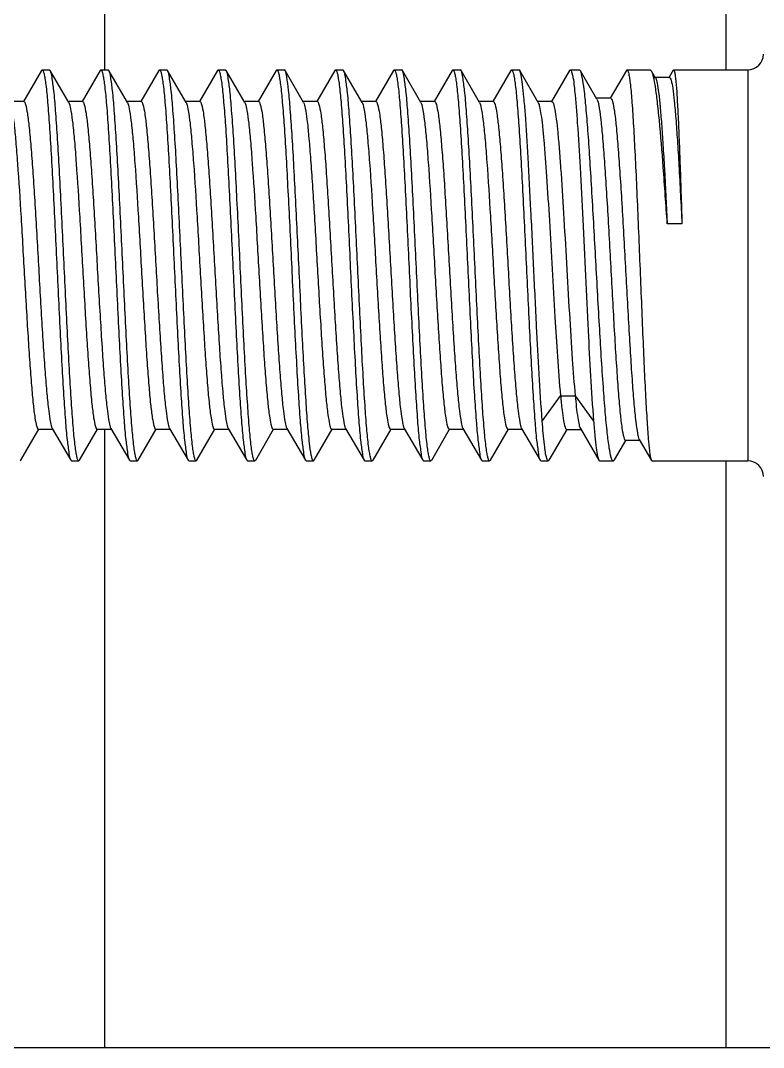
# Model space of a CAD drawing. Extents: x 27938 to 650306, y -92720 to 1524912.
# Drawn here: x 294109.4 to 294278.4, y 822415.1 to 822648.8 of the extents above; entities that cross this region are included whole.
import ezdxf

# ---------------------------------------------------------------- set-up
doc = ezdxf.new("R2010")
doc.units = 0
doc.header["$LTSCALE"] = 1000
doc.header["$MEASUREMENT"] = 0

msp = doc.modelspace()

# ---------------------------------------------------------------- linework, layer by layer
at = {"linetype": 'Continuous'}
for p, q in [((294128.59, 822637.57), (294128.59, 822771.03)), ((294269.94, 822637.57), (294269.94, 822771.03)), ((294114.18, 822637.42), (294110.08, 822630.36)), ((294114.18, 822637.42), (294114.36, 822637.57)), ((294114.36, 822637.57), (294116.03, 822637.57)), ((294114.36, 822637.57), (294116.03, 822637.57)), ((294114.36, 822637.57), (294114.38, 822637.57)), ((294116.2, 822637.42), (294116.03, 822637.57)), ((294120.4, 822630.18), (294116.2, 822637.42)), ((294127.53, 822637.42), (294123.42, 822630.36)), ((294127.53, 822637.42), (294127.7, 822637.57)), ((294127.7, 822637.57), (294129.37, 822637.57)), ((294127.7, 822637.57), (294129.37, 822637.57)), ((294127.7, 822637.57), (294127.73, 822637.57)), ((294129.55, 822637.42), (294129.37, 822637.57)), ((294133.74, 822630.18), (294129.55, 822637.42)), ((294140.87, 822637.42), (294136.77, 822630.36)), ((294140.87, 822637.42), (294141.05, 822637.57)), ((294141.05, 822637.57), (294142.72, 822637.57)), ((294141.05, 822637.57), (294142.72, 822637.57)), ((294141.05, 822637.57), (294141.07, 822637.57)), ((294142.9, 822637.42), (294142.72, 822637.57)), ((294147.09, 822630.18), (294142.9, 822637.42)), ((294154.22, 822637.42), (294150.11, 822630.36)), ((294154.22, 822637.42), (294154.4, 822637.57)), ((294154.4, 822637.57), (294156.07, 822637.57)), ((294154.4, 822637.57), (294156.07, 822637.57)), ((294154.4, 822637.57), (294154.42, 822637.57)), ((294156.24, 822637.42), (294156.07, 822637.57)), ((294160.44, 822630.18), (294156.24, 822637.42)), ((294167.57, 822637.42), (294163.46, 822630.36)), ((294167.57, 822637.42), (294167.74, 822637.57)), ((294167.74, 822637.57), (294169.41, 822637.57)), ((294167.74, 822637.57), (294169.41, 822637.57)), ((294167.74, 822637.57), (294167.77, 822637.57)), ((294169.59, 822637.42), (294169.41, 822637.57)), ((294173.78, 822630.18), (294169.59, 822637.42)), ((294180.91, 822637.42), (294176.81, 822630.36)), ((294180.91, 822637.42), (294181.09, 822637.57)), ((294181.09, 822637.57), (294182.76, 822637.57)), ((294181.09, 822637.57), (294182.76, 822637.57)), ((294181.09, 822637.57), (294181.11, 822637.57)), ((294182.93, 822637.42), (294182.76, 822637.57)), ((294187.13, 822630.18), (294182.93, 822637.42)), ((294194.26, 822637.42), (294190.15, 822630.36)), ((294194.26, 822637.42), (294194.43, 822637.57)), ((294194.43, 822637.57), (294196.11, 822637.57)), ((294194.43, 822637.57), (294196.11, 822637.57)), ((294194.43, 822637.57), (294194.46, 822637.57)), ((294196.28, 822637.42), (294196.11, 822637.57)), ((294200.48, 822630.18), (294196.28, 822637.42)), ((294207.61, 822637.42), (294203.5, 822630.36)), ((294207.61, 822637.42), (294207.78, 822637.57)), ((294207.78, 822637.57), (294209.45, 822637.57)), ((294207.78, 822637.57), (294209.45, 822637.57)), ((294207.78, 822637.57), (294207.8, 822637.57)), ((294209.63, 822637.42), (294209.45, 822637.57)), ((294213.82, 822630.18), (294209.63, 822637.42)), ((294220.95, 822637.42), (294216.85, 822630.36)), ((294220.95, 822637.42), (294221.13, 822637.57)), ((294221.13, 822637.57), (294222.8, 822637.57)), ((294221.13, 822637.57), (294222.8, 822637.57)), ((294221.13, 822637.57), (294221.15, 822637.57)), ((294222.97, 822637.42), (294222.8, 822637.57)), ((294227.17, 822630.18), (294222.97, 822637.42)), ((294234.3, 822637.42), (294230.19, 822630.36)), ((294234.3, 822637.42), (294234.47, 822637.57)), ((294234.47, 822637.57), (294236.57, 822637.57)), ((294234.47, 822637.57), (294236.57, 822637.57)), ((294236.78, 822637.38), (294236.57, 822637.57)), ((294240.53, 822630.92), (294236.78, 822637.38)), ((294247.25, 822637.45), (294243.56, 822631.1)), ((294247.25, 822637.45), (294247.39, 822637.57)), ((294247.39, 822637.57), (294252.65, 822637.57)), ((294247.39, 822637.57), (294252.65, 822637.57)), ((294247.39, 822637.57), (294247.41, 822637.57)), ((294252.96, 822637.31), (294252.65, 822637.57)), ((294253.89, 822635.7), (294252.96, 822637.31)), ((294257.91, 822637.5), (294256.98, 822635.9)), ((294257.91, 822637.5), (294257.99, 822637.57)), ((294257.99, 822637.57), (294274.85, 822637.57)), ((294257.99, 822637.57), (294274.85, 822637.57)), ((294257.99, 822637.57), (294258, 822637.57)), ((294274.85, 822637.57), (294274.85, 822548.59)), ((294257.05, 822635.86), (294253.8, 822635.86)), ((294110.18, 822630.36), (294106.95, 822630.36)), ((294123.53, 822630.36), (294120.29, 822630.36)), ((294120.4, 822630.18), (294120.51, 822629.95)), ((294136.87, 822630.36), (294133.64, 822630.36)), ((294133.74, 822630.18), (294133.85, 822629.95)), ((294150.22, 822630.36), (294146.99, 822630.36)), ((294147.09, 822630.18), (294147.19, 822629.96)), ((294163.56, 822630.36), (294160.33, 822630.36)), ((294160.44, 822630.18), (294160.53, 822629.97)), ((294176.91, 822630.36), (294173.68, 822630.36)), ((294190.26, 822630.36), (294187.02, 822630.36)), ((294187.13, 822630.18), (294187.22, 822629.99)), ((294203.6, 822630.36), (294200.37, 822630.36)), ((294200.48, 822630.18), (294200.56, 822630)), ((294216.95, 822630.36), (294213.72, 822630.36)), ((294213.82, 822630.18), (294213.9, 822630.01)), ((294230.3, 822630.36), (294227.06, 822630.36)), ((294243.66, 822631.1), (294240.43, 822631.1)), ((294259.87, 822602.55), (294256.53, 822602.55)), ((294228.09, 822557.67), (294232.25, 822563.41)), ((294232.25, 822563.41), (294235.59, 822563.41)), ((294235.59, 822563.41), (294239.76, 822557.67)), ((294109.53, 822548.75), (294113.62, 822555.8)), ((294113.52, 822555.8), (294116.75, 822555.8)), ((294116.64, 822555.98), (294120.86, 822548.74)), ((294122.88, 822548.75), (294126.97, 822555.8)), ((294126.86, 822555.8), (294130.09, 822555.8)), ((294128.59, 822415.13), (294128.59, 822555.8)), ((294129.99, 822555.98), (294134.2, 822548.74)), ((294136.22, 822548.75), (294140.31, 822555.8)), ((294140.21, 822555.8), (294143.44, 822555.8)), ((294143.34, 822555.98), (294147.55, 822548.74)), ((294149.57, 822548.75), (294153.66, 822555.8)), ((294153.55, 822555.8), (294156.79, 822555.8)), ((294156.68, 822555.98), (294160.89, 822548.74)), ((294162.92, 822548.75), (294167.01, 822555.8)), ((294166.9, 822555.8), (294170.13, 822555.8)), ((294170.03, 822555.98), (294174.24, 822548.74)), ((294176.26, 822548.75), (294180.35, 822555.8)), ((294180.13, 822555.86), (294180.25, 822555.8)), ((294180.25, 822555.8), (294183.48, 822555.8)), ((294183.38, 822555.98), (294187.59, 822548.74)), ((294189.61, 822548.75), (294193.7, 822555.8)), ((294193.59, 822555.8), (294196.83, 822555.8)), ((294196.72, 822555.98), (294200.93, 822548.74)), ((294202.95, 822548.75), (294207.04, 822555.8)), ((294206.94, 822555.8), (294210.17, 822555.8)), ((294210.07, 822555.98), (294214.28, 822548.74)), ((294216.3, 822548.75), (294220.39, 822555.8)), ((294220.29, 822555.8), (294223.52, 822555.8)), ((294223.41, 822555.98), (294227.63, 822548.74)), ((294229.67, 822548.75), (294233.74, 822555.78)), ((294233.64, 822555.78), (294236.87, 822555.78)), ((294236.76, 822555.96), (294240.96, 822548.74)), ((294244.52, 822548.81), (294247.09, 822553.24)), ((294247.02, 822553.29), (294250.26, 822553.29)), ((294250.16, 822553.45), (294252.93, 822548.69)), ((294109.53, 822548.75), (294109.36, 822548.59)), ((294120.86, 822548.74), (294121.03, 822548.59)), ((294121.03, 822548.59), (294122.7, 822548.59)), ((294121.03, 822548.59), (294122.7, 822548.59)), ((294122.7, 822548.59), (294122.68, 822548.6)), ((294122.88, 822548.75), (294122.7, 822548.59)), ((294134.2, 822548.74), (294134.38, 822548.59)), ((294134.38, 822548.59), (294136.05, 822548.59)), ((294134.38, 822548.59), (294136.05, 822548.59)), ((294136.05, 822548.59), (294136.02, 822548.6)), ((294136.22, 822548.75), (294136.05, 822548.59)), ((294147.55, 822548.74), (294147.72, 822548.59)), ((294147.72, 822548.59), (294149.39, 822548.59)), ((294147.72, 822548.59), (294149.39, 822548.59)), ((294149.39, 822548.59), (294149.37, 822548.6)), ((294149.57, 822548.75), (294149.39, 822548.59)), ((294160.89, 822548.74), (294161.07, 822548.59)), ((294161.07, 822548.59), (294162.74, 822548.59)), ((294161.07, 822548.59), (294162.74, 822548.59)), ((294162.74, 822548.59), (294162.72, 822548.6)), ((294162.92, 822548.75), (294162.74, 822548.59)), ((294174.24, 822548.74), (294174.41, 822548.59)), ((294174.41, 822548.59), (294175.97, 822548.59)), ((294174.41, 822548.59), (294175.97, 822548.59)), ((294176.03, 822548.61), (294175.97, 822548.66)), ((294176.09, 822548.59), (294176.03, 822548.61)), ((294176.26, 822548.75), (294176.09, 822548.59)), ((294187.59, 822548.74), (294187.65, 822548.66)), ((294187.65, 822548.66), (294187.7, 822548.61)), ((294187.7, 822548.61), (294187.76, 822548.59)), ((294187.76, 822548.59), (294189.43, 822548.59)), ((294187.76, 822548.59), (294189.43, 822548.59)), ((294189.43, 822548.59), (294189.41, 822548.6)), ((294189.61, 822548.75), (294189.43, 822548.59)), ((294200.93, 822548.74), (294201.11, 822548.59)), ((294201.11, 822548.59), (294202.78, 822548.59)), ((294201.11, 822548.59), (294202.78, 822548.59)), ((294202.78, 822548.59), (294202.75, 822548.6)), ((294202.95, 822548.75), (294202.78, 822548.59)), ((294214.28, 822548.74), (294214.45, 822548.59)), ((294214.45, 822548.59), (294216.12, 822548.59)), ((294214.45, 822548.59), (294216.12, 822548.59)), ((294216.12, 822548.59), (294216.1, 822548.6)), ((294216.3, 822548.75), (294216.12, 822548.59)), ((294227.63, 822548.74), (294227.8, 822548.59)), ((294227.8, 822548.59), (294229.48, 822548.59)), ((294227.8, 822548.59), (294229.48, 822548.59)), ((294229.67, 822548.75), (294229.48, 822548.59)), ((294240.96, 822548.74), (294241.13, 822548.59)), ((294241.13, 822548.59), (294244.27, 822548.59)), ((294241.13, 822548.59), (294244.27, 822548.59)), ((294244.52, 822548.81), (294244.27, 822548.59)), ((294252.93, 822548.69), (294253.04, 822548.59)), ((294253.04, 822548.59), (294274.85, 822548.59)), ((294253.04, 822548.59), (294274.85, 822548.59)), ((294269.94, 822415.13), (294269.94, 822548.59)), ((294086.55, 822415.13), (297442.35, 822415.13))]:
    msp.add_line(p, q, dxfattribs=at)
for centre, start, end in [((294274.85, 822641.13), 270, 0), ((294274.85, 822545.04), 0, 90)]:
    msp.add_arc(centre, 3.56, start, end, dxfattribs=at)
for points, knots in [([(294114.38, 822637.57), (294114.49, 822637.54), (294114.65, 822637.18), (294114.82, 822636.56), (294115.02, 822635.49), (294115.31, 822633.36), (294115.65, 822629.78), (294116.04, 822624.53), (294116.43, 822618.15), (294116.83, 822610.86), (294117.22, 822602.93), (294117.75, 822591.91), (294118.27, 822581.01), (294118.81, 822570.63), (294119.2, 822563.88), (294119.6, 822558.2), (294119.95, 822553.74), (294120.38, 822550.77), (294120.6, 822549.19), (294120.86, 822548.74)], [0, 0, 0, 0, 0.003606, 0.011247, 0.023193, 0.039402, 0.084085, 0.143776, 0.216348, 0.299195, 0.389329, 0.483501, 0.670341, 0.756263, 0.832981, 0.897738, 0.948217, 0.982646, 1, 1, 1, 1]), ([(294122.68, 822548.6), (294122.57, 822548.62), (294122.41, 822548.98), (294122.23, 822549.61), (294122.04, 822550.68), (294121.75, 822552.81), (294121.41, 822556.39), (294121.02, 822561.63), (294120.63, 822568.01), (294120.23, 822575.3), (294119.84, 822583.23), (294119.31, 822594.25), (294118.79, 822605.15), (294118.25, 822615.52), (294117.86, 822622.28), (294117.46, 822627.96), (294117.1, 822632.42), (294116.68, 822635.39), (294116.46, 822636.97), (294116.2, 822637.42)], [0, 0, 0, 0, 0.003611, 0.011257, 0.023206, 0.039418, 0.084102, 0.143789, 0.216352, 0.299187, 0.389308, 0.483467, 0.670284, 0.756201, 0.832919, 0.897682, 0.948173, 0.982621, 1, 1, 1, 1]), ([(294127.73, 822637.57), (294127.83, 822637.54), (294128, 822637.18), (294128.17, 822636.56), (294128.36, 822635.49), (294128.65, 822633.36), (294129, 822629.78), (294129.38, 822624.53), (294129.78, 822618.15), (294130.17, 822610.86), (294130.57, 822602.93), (294131.1, 822591.91), (294131.61, 822581.01), (294132.16, 822570.63), (294132.55, 822563.88), (294132.95, 822558.2), (294133.3, 822553.74), (294133.72, 822550.77), (294133.94, 822549.19), (294134.2, 822548.74)], [0, 0, 0, 0, 0.003605, 0.011245, 0.02319, 0.039399, 0.084083, 0.143774, 0.216346, 0.299192, 0.389329, 0.483503, 0.670341, 0.756263, 0.832983, 0.89774, 0.948218, 0.982646, 1, 1, 1, 1]), ([(294136.02, 822548.6), (294135.92, 822548.62), (294135.75, 822548.98), (294135.58, 822549.61), (294135.39, 822550.68), (294135.1, 822552.81), (294134.75, 822556.39), (294134.37, 822561.63), (294133.97, 822568.01), (294133.58, 822575.3), (294133.18, 822583.23), (294132.65, 822594.25), (294132.14, 822605.15), (294131.59, 822615.52), (294131.2, 822622.28), (294130.8, 822627.96), (294130.45, 822632.42), (294130.03, 822635.39), (294129.81, 822636.97), (294129.55, 822637.42)], [0, 0, 0, 0, 0.00361, 0.011255, 0.023204, 0.039415, 0.084097, 0.14378, 0.216342, 0.299177, 0.389299, 0.483455, 0.670274, 0.756194, 0.832913, 0.897676, 0.948169, 0.98262, 1, 1, 1, 1]), ([(294141.07, 822637.57), (294141.18, 822637.54), (294141.34, 822637.18), (294141.52, 822636.56), (294141.71, 822635.49), (294142, 822633.36), (294142.34, 822629.78), (294142.73, 822624.53), (294143.12, 822618.15), (294143.52, 822610.86), (294143.91, 822602.93), (294144.44, 822591.9), (294144.96, 822581.01), (294145.5, 822570.63), (294145.89, 822563.88), (294146.29, 822558.19), (294146.65, 822553.74), (294147.07, 822550.77), (294147.29, 822549.19), (294147.55, 822548.74)], [0, 0, 0, 0, 0.003606, 0.011248, 0.023195, 0.039406, 0.084093, 0.143786, 0.216358, 0.299206, 0.389346, 0.483519, 0.670351, 0.756273, 0.832991, 0.897744, 0.948219, 0.982646, 1, 1, 1, 1]), ([(294149.37, 822548.6), (294149.26, 822548.62), (294149.1, 822548.98), (294148.93, 822549.61), (294148.73, 822550.68), (294148.44, 822552.81), (294148.1, 822556.39), (294147.71, 822561.63), (294147.32, 822568.02), (294146.92, 822575.3), (294146.53, 822583.24), (294146, 822594.26), (294145.48, 822605.15), (294144.94, 822615.53), (294144.55, 822622.28), (294144.15, 822627.96), (294143.8, 822632.42), (294143.37, 822635.39), (294143.15, 822636.97), (294142.9, 822637.42)], [0, 0, 0, 0, 0.003613, 0.011261, 0.023214, 0.039428, 0.084117, 0.143805, 0.21637, 0.299211, 0.389338, 0.483496, 0.670304, 0.756216, 0.832931, 0.89769, 0.948176, 0.982622, 1, 1, 1, 1]), ([(294154.42, 822637.57), (294154.52, 822637.54), (294154.69, 822637.18), (294154.86, 822636.56), (294155.06, 822635.49), (294155.35, 822633.36), (294155.69, 822629.78), (294156.08, 822624.54), (294156.47, 822618.15), (294156.86, 822610.86), (294157.26, 822602.93), (294157.79, 822591.91), (294158.3, 822581.01), (294158.85, 822570.63), (294159.24, 822563.88), (294159.64, 822558.2), (294159.99, 822553.74), (294160.42, 822550.77), (294160.63, 822549.19), (294160.89, 822548.74)], [0, 0, 0, 0, 0.003605, 0.011245, 0.02319, 0.039398, 0.084078, 0.143767, 0.216337, 0.299182, 0.389315, 0.483487, 0.670329, 0.756258, 0.83298, 0.897737, 0.948214, 0.982645, 1, 1, 1, 1]), ([(294162.72, 822548.6), (294162.61, 822548.62), (294162.45, 822548.98), (294162.27, 822549.61), (294162.08, 822550.68), (294161.79, 822552.81), (294161.45, 822556.39), (294161.06, 822561.63), (294160.67, 822568.01), (294160.27, 822575.3), (294159.87, 822583.23), (294159.35, 822594.25), (294158.83, 822605.15), (294158.29, 822615.52), (294157.9, 822622.28), (294157.5, 822627.96), (294157.14, 822632.42), (294156.72, 822635.39), (294156.5, 822636.97), (294156.24, 822637.42)], [0, 0, 0, 0, 0.00361, 0.011255, 0.023204, 0.039414, 0.084096, 0.14378, 0.216342, 0.299175, 0.389295, 0.483453, 0.670272, 0.756195, 0.832918, 0.89768, 0.94817, 0.98262, 1, 1, 1, 1]), ([(294167.77, 822637.57), (294167.87, 822637.54), (294168.04, 822637.18), (294168.21, 822636.56), (294168.4, 822635.49), (294168.69, 822633.35), (294169.03, 822629.78), (294169.42, 822624.53), (294169.82, 822618.15), (294170.21, 822610.86), (294170.61, 822602.92), (294171.14, 822591.9), (294171.65, 822581.01), (294172.2, 822570.63), (294172.59, 822563.88), (294172.99, 822558.19), (294173.34, 822553.74), (294173.76, 822550.77), (294173.98, 822549.19), (294174.24, 822548.74)], [0, 0, 0, 0, 0.003608, 0.011251, 0.0232, 0.039412, 0.0841, 0.143792, 0.216367, 0.299219, 0.389359, 0.483531, 0.670361, 0.756279, 0.832994, 0.897747, 0.94822, 0.982647, 1, 1, 1, 1]), ([(294175.97, 822548.66), (294175.87, 822548.78), (294175.73, 822549.2), (294175.42, 822550.52), (294175.11, 822553.12), (294174.72, 822557.24), (294174.34, 822562.63), (294173.95, 822569.08), (294173.56, 822576.38), (294173.17, 822584.27), (294172.65, 822595.15), (294172.14, 822605.86), (294171.6, 822616.04), (294171.22, 822622.64), (294170.82, 822628.19), (294170.48, 822632.54), (294170.06, 822635.44), (294169.84, 822636.98), (294169.59, 822637.42)], [0, 0, 0, 0, 0.005244, 0.014609, 0.045815, 0.092875, 0.154195, 0.22765, 0.310678, 0.400368, 0.493572, 0.677434, 0.761652, 0.836715, 0.899999, 0.949307, 0.982964, 1, 1, 1, 1]), ([(294181.11, 822637.57), (294181.22, 822637.54), (294181.38, 822637.18), (294181.55, 822636.56), (294181.75, 822635.49), (294182.04, 822633.36), (294182.38, 822629.78), (294182.77, 822624.54), (294183.16, 822618.15), (294183.56, 822610.87), (294183.95, 822602.93), (294184.48, 822591.91), (294185, 822581.01), (294185.54, 822570.64), (294185.93, 822563.88), (294186.33, 822558.2), (294186.69, 822553.74), (294187.11, 822550.77), (294187.33, 822549.19), (294187.59, 822548.74)], [0, 0, 0, 0, 0.003598, 0.011231, 0.023168, 0.039371, 0.084041, 0.143721, 0.216288, 0.299135, 0.389272, 0.483446, 0.670301, 0.756235, 0.832961, 0.897725, 0.94821, 0.982644, 1, 1, 1, 1]), ([(294189.41, 822548.6), (294189.3, 822548.62), (294189.14, 822548.98), (294188.97, 822549.61), (294188.77, 822550.68), (294188.48, 822552.81), (294188.14, 822556.39), (294187.75, 822561.63), (294187.36, 822568.01), (294186.96, 822575.3), (294186.57, 822583.23), (294186.04, 822594.25), (294185.52, 822605.15), (294184.98, 822615.52), (294184.59, 822622.28), (294184.19, 822627.96), (294183.84, 822632.42), (294183.41, 822635.39), (294183.19, 822636.97), (294182.93, 822637.42)], [0, 0, 0, 0, 0.00361, 0.011255, 0.023204, 0.039415, 0.0841, 0.143787, 0.21635, 0.299184, 0.389308, 0.483468, 0.670284, 0.7562, 0.83292, 0.897683, 0.948173, 0.982621, 1, 1, 1, 1]), ([(294194.46, 822637.57), (294194.56, 822637.54), (294194.73, 822637.18), (294194.9, 822636.56), (294195.1, 822635.49), (294195.39, 822633.36), (294195.73, 822629.78), (294196.12, 822624.53), (294196.51, 822618.15), (294196.9, 822610.86), (294197.3, 822602.93), (294197.83, 822591.91), (294198.34, 822581.01), (294198.89, 822570.63), (294199.28, 822563.88), (294199.68, 822558.2), (294200.03, 822553.74), (294200.46, 822550.77), (294200.67, 822549.19), (294200.93, 822548.74)], [0, 0, 0, 0, 0.003606, 0.011247, 0.023192, 0.039401, 0.084085, 0.143776, 0.216348, 0.299195, 0.38933, 0.483503, 0.670342, 0.756264, 0.832982, 0.897739, 0.948217, 0.982647, 1, 1, 1, 1]), ([(294202.75, 822548.6), (294202.65, 822548.62), (294202.48, 822548.98), (294202.31, 822549.61), (294202.12, 822550.68), (294201.83, 822552.81), (294201.49, 822556.39), (294201.1, 822561.63), (294200.71, 822568.01), (294200.31, 822575.3), (294199.91, 822583.23), (294199.38, 822594.25), (294198.87, 822605.15), (294198.33, 822615.52), (294197.94, 822622.28), (294197.53, 822627.96), (294197.18, 822632.42), (294196.76, 822635.39), (294196.54, 822636.97), (294196.28, 822637.42)], [0, 0, 0, 0, 0.003611, 0.011257, 0.023206, 0.039418, 0.084102, 0.143788, 0.216352, 0.299187, 0.389308, 0.483466, 0.670283, 0.7562, 0.832918, 0.897681, 0.948172, 0.982621, 1, 1, 1, 1]), ([(294207.8, 822637.57), (294207.91, 822637.54), (294208.07, 822637.18), (294208.25, 822636.56), (294208.44, 822635.49), (294208.73, 822633.36), (294209.07, 822629.78), (294209.46, 822624.53), (294209.85, 822618.15), (294210.25, 822610.86), (294210.65, 822602.93), (294211.17, 822591.91), (294211.69, 822581.01), (294212.23, 822570.63), (294212.62, 822563.88), (294213.03, 822558.2), (294213.38, 822553.74), (294213.8, 822550.77), (294214.02, 822549.19), (294214.28, 822548.74)], [0, 0, 0, 0, 0.003604, 0.011244, 0.023189, 0.039398, 0.084081, 0.143773, 0.216344, 0.29919, 0.389328, 0.483502, 0.67034, 0.756263, 0.832984, 0.89774, 0.948217, 0.982646, 1, 1, 1, 1]), ([(294216.1, 822548.6), (294216, 822548.62), (294215.83, 822548.98), (294215.66, 822549.61), (294215.46, 822550.68), (294215.17, 822552.81), (294214.83, 822556.39), (294214.44, 822561.63), (294214.05, 822568.01), (294213.66, 822575.3), (294213.26, 822583.23), (294212.73, 822594.25), (294212.22, 822605.15), (294211.67, 822615.52), (294211.28, 822622.28), (294210.88, 822627.96), (294210.53, 822632.42), (294210.1, 822635.39), (294209.89, 822636.97), (294209.63, 822637.42)], [0, 0, 0, 0, 0.00361, 0.011255, 0.023205, 0.039416, 0.084097, 0.143781, 0.216343, 0.299178, 0.3893, 0.483456, 0.670274, 0.756195, 0.832914, 0.897676, 0.948169, 0.98262, 1, 1, 1, 1]), ([(294221.15, 822637.57), (294221.25, 822637.54), (294221.42, 822637.18), (294221.59, 822636.56), (294221.79, 822635.49), (294222.08, 822633.36), (294222.42, 822629.78), (294222.81, 822624.53), (294223.2, 822618.15), (294223.6, 822610.86), (294223.99, 822602.93), (294224.52, 822591.9), (294225.04, 822581.01), (294225.58, 822570.63), (294225.97, 822563.88), (294226.37, 822558.19), (294226.72, 822553.74), (294227.15, 822550.77), (294227.37, 822549.19), (294227.63, 822548.74)], [0, 0, 0, 0, 0.003606, 0.011247, 0.023194, 0.039404, 0.084092, 0.143784, 0.216355, 0.299204, 0.389343, 0.483517, 0.670349, 0.756272, 0.83299, 0.897744, 0.948219, 0.982646, 1, 1, 1, 1]), ([(294228.09, 822557.67), (294227.53, 822564.82), (294226.94, 822576.38), (294226.17, 822592.34), (294225.56, 822605.17), (294224.95, 822616.91), (294224.43, 822625.53), (294223.97, 822631.08), (294223.68, 822634.04), (294223.36, 822636.04), (294223.16, 822637.1), (294222.97, 822637.42)], [0, 0, 0, 0, 0.269192, 0.433946, 0.599559, 0.751167, 0.875181, 0.923254, 0.96054, 0.986252, 1, 1, 1, 1]), ([(294234.47, 822637.57), (294234.56, 822637.57), (294234.74, 822637.29), (294234.8, 822637.05), (294234.85, 822636.87)], [0, 0, 0, 0, 0.316243, 1, 1, 1, 1]), ([(294243.8, 822549.34), (294243.58, 822550.04), (294243.26, 822551.93), (294242.82, 822555.37), (294242.4, 822560.03), (294241.78, 822568.17), (294241.06, 822580), (294240.23, 822595.05), (294239.53, 822607.77), (294238.94, 822617.33), (294238.53, 822623.49), (294238.1, 822628.67), (294237.72, 822632.74), (294237.29, 822635.49), (294237.03, 822636.95), (294236.78, 822637.38)], [0, 0, 0, 0, 0.024854, 0.064557, 0.117968, 0.183425, 0.34188, 0.519926, 0.695025, 0.774452, 0.845022, 0.904492, 0.95099, 0.983092, 1, 1, 1, 1]), ([(294247.41, 822637.57), (294247.51, 822637.54), (294247.65, 822637.17), (294247.81, 822636.55), (294247.98, 822635.47), (294248.24, 822633.32), (294248.54, 822629.7), (294248.88, 822624.41), (294249.22, 822617.97), (294249.57, 822610.62), (294249.91, 822602.62), (294250.25, 822594.28), (294250.59, 822585.9), (294250.92, 822577.78), (294251.25, 822570.21), (294251.57, 822563.48), (294251.91, 822557.85), (294252.18, 822553.47), (294252.56, 822550.6), (294252.69, 822549.1), (294252.93, 822548.69)], [0, 0, 0, 0, 0.003479, 0.011119, 0.023138, 0.039478, 0.084569, 0.144819, 0.218054, 0.30161, 0.392438, 0.487225, 0.582511, 0.674818, 0.760772, 0.837237, 0.901428, 0.951015, 0.984221, 1, 1, 1, 1]), ([(294256.53, 822602.55), (294256.24, 822606.85), (294255.7, 822614.72), (294254.96, 822624), (294254.33, 822630.08), (294253.92, 822633.38), (294253.49, 822635.68), (294253.19, 822636.91), (294252.96, 822637.31)], [0, 0, 0, 0, 0.369025, 0.676578, 0.797829, 0.893394, 0.961137, 1, 1, 1, 1]), ([(294258, 822637.57), (294258.07, 822637.55), (294258.16, 822637.25), (294258.27, 822636.79), (294258.38, 822635.95), (294258.56, 822634.28), (294258.75, 822631.45), (294258.98, 822627.28), (294259.21, 822622.13), (294259.43, 822616.17), (294259.65, 822609.55), (294259.8, 822604.94), (294259.87, 822602.55)], [0, 0, 0, 0, 0.006463, 0.021259, 0.044741, 0.076818, 0.165921, 0.286162, 0.434178, 0.605806, 0.79621, 1, 1, 1, 1]), ([(294234.85, 822636.87), (294235.21, 822635.55), (294235.57, 822631.72), (294236.18, 822624.57), (294236.73, 822614.79), (294237.33, 822603.22), (294237.91, 822590.8), (294238.66, 822575.52), (294239.23, 822564.49), (294239.76, 822557.67)], [0, 0, 0, 0, 0.051689, 0.144713, 0.271544, 0.421712, 0.582779, 0.741399, 1, 1, 1, 1]), ([(294253.89, 822635.7), (294254.09, 822635.37), (294254.29, 822634.25), (294254.63, 822632.14), (294254.93, 822629.04), (294255.25, 822625.06), (294255.57, 822620.29), (294256.02, 822612.7), (294256.33, 822606.71), (294256.53, 822602.55)], [0, 0, 0, 0, 0.03477, 0.099862, 0.194036, 0.315014, 0.459836, 0.624963, 1, 1, 1, 1]), ([(294257.05, 822635.86), (294257.12, 822635.86), (294257.3, 822635.62), (294257.53, 822634.84), (294257.85, 822633.05), (294258.16, 822630.15), (294258.51, 822626.17), (294258.85, 822621.28), (294259.33, 822613.3), (294259.65, 822606.97), (294259.87, 822602.55)], [0, 0, 0, 0, 0.007029, 0.021662, 0.076602, 0.165188, 0.285057, 0.432865, 0.604499, 1, 1, 1, 1]), ([(294107.16, 822629.94), (294107.37, 822629.39), (294107.64, 822627.85), (294108.02, 822624.97), (294108.39, 822620.98), (294108.95, 822613.88), (294109.59, 822603.53), (294110.21, 822592.56), (294110.73, 822583.52), (294111.12, 822577.07), (294111.51, 822571.18), (294111.89, 822566.06), (294112.27, 822561.86), (294112.63, 822558.78), (294112.98, 822556.88), (294113.24, 822556.05), (294113.43, 822555.8), (294113.52, 822555.8)], [0, 0, 0, 0, 0.023243, 0.062653, 0.117029, 0.184534, 0.349259, 0.534218, 0.626347, 0.713963, 0.794028, 0.863772, 0.920792, 0.963153, 0.989511, 0.996558, 1, 1, 1, 1]), ([(294110.18, 822630.36), (294110.27, 822630.36), (294110.46, 822630.1), (294110.73, 822629.24), (294111.08, 822627.27), (294111.44, 822624.09), (294111.84, 822619.76), (294112.23, 822614.48), (294112.62, 822608.42), (294113.02, 822601.81), (294113.55, 822592.59), (294114.06, 822583.45), (294114.6, 822574.73), (294114.99, 822569.02), (294115.39, 822564.18), (294115.76, 822560.37), (294116.16, 822557.77), (294116.41, 822556.39), (294116.64, 822555.98)], [0, 0, 0, 0, 0.003516, 0.010771, 0.037949, 0.081609, 0.140308, 0.211978, 0.294061, 0.383613, 0.477416, 0.664254, 0.750571, 0.827952, 0.893624, 0.945254, 0.981055, 1, 1, 1, 1]), ([(294120.51, 822629.95), (294120.71, 822629.41), (294120.98, 822627.87), (294121.37, 822625), (294121.74, 822621.01), (294122.29, 822613.91), (294122.93, 822603.56), (294123.55, 822592.6), (294124.07, 822583.54), (294124.46, 822577.09), (294124.85, 822571.2), (294125.23, 822566.07), (294125.62, 822561.87), (294125.98, 822558.79), (294126.33, 822556.88), (294126.59, 822556.05), (294126.78, 822555.8), (294126.86, 822555.8)], [0, 0, 0, 0, 0.023104, 0.0624, 0.116688, 0.184136, 0.348829, 0.533848, 0.62603, 0.713708, 0.793837, 0.863642, 0.920716, 0.963118, 0.989503, 0.996556, 1, 1, 1, 1]), ([(294123.53, 822630.36), (294123.61, 822630.36), (294123.81, 822630.1), (294124.07, 822629.24), (294124.43, 822627.27), (294124.79, 822624.09), (294125.18, 822619.76), (294125.57, 822614.48), (294125.97, 822608.42), (294126.36, 822601.81), (294126.89, 822592.59), (294127.41, 822583.45), (294127.95, 822574.73), (294128.34, 822569.02), (294128.74, 822564.18), (294129.1, 822560.37), (294129.51, 822557.77), (294129.75, 822556.39), (294129.99, 822555.98)], [0, 0, 0, 0, 0.003516, 0.010771, 0.037949, 0.081609, 0.140308, 0.211978, 0.294061, 0.383613, 0.477416, 0.664254, 0.750571, 0.827952, 0.893624, 0.945254, 0.981055, 1, 1, 1, 1]), ([(294133.85, 822629.95), (294134.06, 822629.42), (294134.33, 822627.89), (294134.71, 822625.03), (294135.08, 822621.04), (294135.64, 822613.95), (294136.28, 822603.6), (294136.9, 822592.63), (294137.42, 822583.57), (294137.81, 822577.11), (294138.2, 822571.21), (294138.58, 822566.08), (294138.96, 822561.88), (294139.32, 822558.79), (294139.67, 822556.88), (294139.93, 822556.05), (294140.12, 822555.8), (294140.21, 822555.8)], [0, 0, 0, 0, 0.022966, 0.062146, 0.116347, 0.183737, 0.348398, 0.533478, 0.625714, 0.713453, 0.793647, 0.863513, 0.92064, 0.963083, 0.989493, 0.996554, 1, 1, 1, 1]), ([(294136.87, 822630.36), (294136.96, 822630.36), (294137.15, 822630.1), (294137.42, 822629.24), (294137.77, 822627.27), (294138.14, 822624.09), (294138.53, 822619.76), (294138.92, 822614.48), (294139.31, 822608.42), (294139.71, 822601.81), (294140.24, 822592.59), (294140.75, 822583.45), (294141.3, 822574.73), (294141.69, 822569.02), (294142.08, 822564.18), (294142.45, 822560.37), (294142.85, 822557.77), (294143.1, 822556.39), (294143.34, 822555.98)], [0, 0, 0, 0, 0.003516, 0.010771, 0.037949, 0.081609, 0.140308, 0.211978, 0.294061, 0.383613, 0.477416, 0.664254, 0.750571, 0.827952, 0.893624, 0.945254, 0.981055, 1, 1, 1, 1]), ([(294147.19, 822629.96), (294147.4, 822629.44), (294147.67, 822627.91), (294148.05, 822625.06), (294148.42, 822621.08), (294148.98, 822613.99), (294149.62, 822603.64), (294150.24, 822592.66), (294150.76, 822583.6), (294151.15, 822577.14), (294151.54, 822571.23), (294151.92, 822566.09), (294152.31, 822561.88), (294152.67, 822558.79), (294153.02, 822556.89), (294153.28, 822556.05), (294153.47, 822555.8), (294153.55, 822555.8)], [0, 0, 0, 0, 0.022827, 0.061892, 0.116006, 0.183337, 0.347966, 0.533107, 0.625396, 0.713197, 0.793455, 0.863383, 0.920563, 0.963048, 0.989484, 0.996552, 1, 1, 1, 1]), ([(294150.22, 822630.36), (294150.31, 822630.36), (294150.5, 822630.1), (294150.76, 822629.24), (294151.12, 822627.27), (294151.48, 822624.09), (294151.87, 822619.76), (294152.26, 822614.48), (294152.66, 822608.42), (294153.06, 822601.81), (294153.58, 822592.59), (294154.1, 822583.45), (294154.64, 822574.73), (294155.03, 822569.02), (294155.43, 822564.18), (294155.79, 822560.37), (294156.2, 822557.77), (294156.45, 822556.39), (294156.68, 822555.98)], [0, 0, 0, 0, 0.003516, 0.010771, 0.037949, 0.081609, 0.140308, 0.211978, 0.294061, 0.383613, 0.477416, 0.664254, 0.750571, 0.827952, 0.893624, 0.945254, 0.981055, 1, 1, 1, 1]), ([(294160.53, 822629.97), (294160.74, 822629.45), (294161.01, 822627.93), (294161.4, 822625.08), (294161.77, 822621.11), (294162.32, 822614.03), (294162.96, 822603.67), (294163.58, 822592.7), (294164.11, 822583.62), (294164.5, 822577.16), (294164.89, 822571.25), (294165.27, 822566.1), (294165.66, 822561.89), (294166.01, 822558.8), (294166.36, 822556.89), (294166.62, 822556.05), (294166.82, 822555.8), (294166.9, 822555.8)], [0, 0, 0, 0, 0.022688, 0.061638, 0.115664, 0.182937, 0.347534, 0.532736, 0.625078, 0.712941, 0.793264, 0.863253, 0.920487, 0.963013, 0.989475, 0.996549, 1, 1, 1, 1]), ([(294163.56, 822630.36), (294163.65, 822630.36), (294163.85, 822630.1), (294164.11, 822629.24), (294164.47, 822627.27), (294164.83, 822624.09), (294165.22, 822619.76), (294165.61, 822614.48), (294166.01, 822608.42), (294166.4, 822601.81), (294166.93, 822592.59), (294167.45, 822583.45), (294167.99, 822574.73), (294168.38, 822569.02), (294168.78, 822564.18), (294169.14, 822560.37), (294169.54, 822557.77), (294169.79, 822556.39), (294170.03, 822555.98)], [0, 0, 0, 0, 0.003516, 0.010771, 0.037949, 0.081609, 0.140308, 0.211978, 0.294061, 0.383613, 0.477416, 0.664254, 0.750571, 0.827952, 0.893624, 0.945254, 0.981055, 1, 1, 1, 1]), ([(294173.78, 822630.18), (294174.01, 822629.78), (294174.26, 822628.44), (294174.66, 822625.92), (294175.01, 822622.22), (294175.4, 822617.53), (294175.79, 822611.98), (294176.32, 822603.46), (294176.95, 822592.3), (294177.59, 822581.18), (294178.13, 822572.81), (294178.51, 822567.44), (294178.9, 822562.99), (294179.24, 822559.52), (294179.66, 822557.33), (294179.87, 822556.11), (294180.13, 822555.86)], [0, 0, 0, 0, 0.018521, 0.053335, 0.103489, 0.167313, 0.24262, 0.326812, 0.509979, 0.691635, 0.773988, 0.846813, 0.907599, 0.95427, 0.985299, 1, 1, 1, 1]), ([(294176.91, 822630.36), (294177, 822630.36), (294177.19, 822630.1), (294177.46, 822629.24), (294177.81, 822627.27), (294178.18, 822624.09), (294178.57, 822619.76), (294178.96, 822614.48), (294179.35, 822608.42), (294179.75, 822601.81), (294180.28, 822592.59), (294180.79, 822583.45), (294181.33, 822574.73), (294181.73, 822569.02), (294182.12, 822564.18), (294182.49, 822560.37), (294182.89, 822557.77), (294183.14, 822556.39), (294183.38, 822555.98)], [0, 0, 0, 0, 0.003515, 0.010771, 0.037948, 0.081607, 0.140304, 0.211972, 0.294053, 0.383603, 0.477405, 0.664241, 0.750559, 0.82794, 0.893613, 0.945246, 0.981049, 1, 1, 1, 1]), ([(294187.22, 822629.99), (294187.43, 822629.48), (294187.7, 822627.96), (294188.08, 822625.14), (294188.45, 822621.18), (294189.01, 822614.1), (294189.65, 822603.74), (294190.27, 822592.76), (294190.8, 822583.68), (294191.19, 822577.2), (294191.58, 822571.28), (294191.96, 822566.13), (294192.35, 822561.9), (294192.71, 822558.8), (294193.05, 822556.89), (294193.32, 822556.05), (294193.51, 822555.8), (294193.59, 822555.8)], [0, 0, 0, 0, 0.022411, 0.061128, 0.114979, 0.182135, 0.346668, 0.531991, 0.624441, 0.712428, 0.79288, 0.862992, 0.920333, 0.962942, 0.989457, 0.996545, 1, 1, 1, 1]), ([(294190.26, 822630.36), (294190.34, 822630.36), (294190.54, 822630.1), (294190.8, 822629.24), (294191.16, 822627.27), (294191.52, 822624.09), (294191.91, 822619.76), (294192.3, 822614.48), (294192.7, 822608.42), (294193.09, 822601.81), (294193.62, 822592.59), (294194.14, 822583.45), (294194.68, 822574.73), (294195.07, 822569.02), (294195.47, 822564.18), (294195.83, 822560.37), (294196.24, 822557.77), (294196.48, 822556.39), (294196.72, 822555.98)], [0, 0, 0, 0, 0.003515, 0.010772, 0.037949, 0.081609, 0.140308, 0.211978, 0.294061, 0.383612, 0.477416, 0.664253, 0.750571, 0.827952, 0.893624, 0.945254, 0.981055, 1, 1, 1, 1]), ([(294200.56, 822630), (294200.77, 822629.49), (294201.04, 822627.98), (294201.43, 822625.17), (294201.8, 822621.21), (294202.35, 822614.14), (294203, 822603.78), (294203.62, 822592.79), (294204.14, 822583.71), (294204.53, 822577.22), (294204.92, 822571.3), (294205.31, 822566.14), (294205.69, 822561.91), (294206.05, 822558.81), (294206.4, 822556.89), (294206.66, 822556.05), (294206.85, 822555.8), (294206.94, 822555.8)], [0, 0, 0, 0, 0.022272, 0.060873, 0.114636, 0.181733, 0.346234, 0.531618, 0.624122, 0.712171, 0.792687, 0.862862, 0.920257, 0.962907, 0.989448, 0.996542, 1, 1, 1, 1]), ([(294203.6, 822630.36), (294203.69, 822630.36), (294203.89, 822630.1), (294204.15, 822629.24), (294204.5, 822627.27), (294204.87, 822624.09), (294205.26, 822619.76), (294205.65, 822614.48), (294206.04, 822608.42), (294206.44, 822601.81), (294206.97, 822592.59), (294207.48, 822583.45), (294208.03, 822574.73), (294208.42, 822569.02), (294208.81, 822564.18), (294209.18, 822560.37), (294209.58, 822557.77), (294209.83, 822556.39), (294210.07, 822555.98)], [0, 0, 0, 0, 0.003515, 0.010772, 0.037949, 0.081609, 0.140308, 0.211978, 0.294061, 0.383612, 0.477415, 0.664253, 0.750571, 0.827952, 0.893624, 0.945254, 0.981055, 1, 1, 1, 1]), ([(294213.9, 822630.01), (294214.12, 822629.5), (294214.38, 822628), (294214.77, 822625.19), (294215.14, 822621.24), (294215.7, 822614.17), (294216.34, 822603.82), (294216.96, 822592.83), (294217.48, 822583.73), (294217.88, 822577.25), (294218.27, 822571.31), (294218.65, 822566.15), (294219.04, 822561.92), (294219.4, 822558.81), (294219.75, 822556.89), (294220.01, 822556.05), (294220.2, 822555.8), (294220.29, 822555.8)], [0, 0, 0, 0, 0.022133, 0.060618, 0.114292, 0.181331, 0.345799, 0.531244, 0.623802, 0.711913, 0.792495, 0.862731, 0.920179, 0.962872, 0.989439, 0.99654, 1, 1, 1, 1]), ([(294216.95, 822630.36), (294217.04, 822630.36), (294217.23, 822630.1), (294217.5, 822629.24), (294217.85, 822627.27), (294218.21, 822624.09), (294218.61, 822619.76), (294219, 822614.48), (294219.39, 822608.42), (294219.79, 822601.81), (294220.32, 822592.59), (294220.83, 822583.45), (294221.37, 822574.73), (294221.76, 822569.02), (294222.16, 822564.18), (294222.53, 822560.37), (294222.93, 822557.77), (294223.18, 822556.39), (294223.41, 822555.98)], [0, 0, 0, 0, 0.003515, 0.010772, 0.037949, 0.081609, 0.140308, 0.211978, 0.294061, 0.383612, 0.477415, 0.664253, 0.750571, 0.827952, 0.893624, 0.945254, 0.981055, 1, 1, 1, 1]), ([(294227.17, 822630.18), (294227.34, 822629.89), (294227.55, 822628.96), (294227.86, 822627.21), (294228.16, 822624.69), (294228.61, 822619.99), (294229.13, 822612.76), (294229.74, 822602.94), (294230.34, 822592.24), (294231.11, 822578.96), (294231.69, 822569.35), (294232.25, 822563.41)], [0, 0, 0, 0, 0.015086, 0.041871, 0.07998, 0.128634, 0.253127, 0.404426, 0.569162, 0.732754, 1, 1, 1, 1]), ([(294230.3, 822630.36), (294230.48, 822630.36), (294230.75, 822629.54), (294231.02, 822628.36), (294231.34, 822626.07), (294231.65, 822623.13), (294231.98, 822619.41), (294232.43, 822613.29), (294232.97, 822604.61), (294233.6, 822593.58), (294234.23, 822582.49), (294234.86, 822572.43), (294235.33, 822566.19), (294235.59, 822563.41)], [0, 0, 0, 0, 0.008312, 0.028859, 0.061939, 0.106893, 0.162683, 0.227987, 0.380684, 0.550376, 0.720797, 0.875605, 1, 1, 1, 1]), ([(294240.53, 822630.92), (294240.78, 822630.5), (294241.03, 822629.04), (294241.44, 822626.3), (294241.81, 822622.27), (294242.21, 822617.17), (294242.61, 822611.15), (294243.16, 822601.99), (294243.68, 822592.42), (294244.21, 822582.79), (294244.6, 822575.92), (294245, 822569.64), (294245.38, 822564.19), (294245.77, 822559.72), (294246.13, 822556.45), (294246.48, 822554.43), (294246.74, 822553.56), (294246.93, 822553.29), (294247.02, 822553.29)], [0, 0, 0, 0, 0.018969, 0.055155, 0.107429, 0.173883, 0.252061, 0.339075, 0.526651, 0.6204, 0.709614, 0.791122, 0.862062, 0.919981, 0.962927, 0.989567, 0.996641, 1, 1, 1, 1]), ([(294243.66, 822631.1), (294243.76, 822631.1), (294243.95, 822630.82), (294244.22, 822629.91), (294244.59, 822627.81), (294244.96, 822624.42), (294245.35, 822619.82), (294245.75, 822614.24), (294246.15, 822607.84), (294246.55, 822600.9), (294247.08, 822591.25), (294247.6, 822581.73), (294248.14, 822572.67), (294248.53, 822566.77), (294248.92, 822561.8), (294249.28, 822557.9), (294249.68, 822555.26), (294249.92, 822553.86), (294250.16, 822553.45)], [0, 0, 0, 0, 0.003512, 0.010895, 0.03862, 0.083116, 0.142813, 0.21551, 0.298517, 0.388779, 0.482991, 0.669589, 0.75528, 0.831778, 0.896415, 0.946979, 0.981812, 1, 1, 1, 1]), ([(294232.25, 822563.41), (294232.35, 822562.32), (294232.54, 822560.46), (294232.88, 822557.96), (294233.16, 822556.69), (294233.44, 822555.78), (294233.64, 822555.78)], [0, 0, 0, 0, 0.420495, 0.7305, 0.923007, 1, 1, 1, 1]), ([(294235.59, 822563.41), (294235.75, 822561.72), (294235.96, 822559.5), (294236.41, 822557.04), (294236.61, 822556.22), (294236.76, 822555.96)], [0, 0, 0, 0, 0.671595, 0.880111, 1, 1, 1, 1]), ([(294229.13, 822549.18), (294228.84, 822550.17), (294228.51, 822553.02), (294228.23, 822555.85), (294228.09, 822557.67)], [0, 0, 0, 0, 0.35995, 1, 1, 1, 1]), ([(294239.76, 822557.67), (294239.86, 822556.52), (294240.03, 822554.47), (294240.31, 822551.8), (294240.6, 822549.99), (294240.8, 822549.03), (294240.96, 822548.74)], [0, 0, 0, 0, 0.384742, 0.682919, 0.888847, 1, 1, 1, 1]), ([(294229.48, 822548.59), (294229.45, 822548.59), (294229.23, 822548.72), (294229.19, 822548.99), (294229.13, 822549.18)], [0, 0, 0, 0, 0.135051, 1, 1, 1, 1]), ([(294244.27, 822548.59), (294244.22, 822548.59), (294243.94, 822548.75), (294243.88, 822549.09), (294243.8, 822549.34)], [0, 0, 0, 0, 0.138496, 1, 1, 1, 1])]:
    msp.add_open_spline(points, degree=3, knots=knots, dxfattribs=at)

doc.saveas('drawing.dxf')
